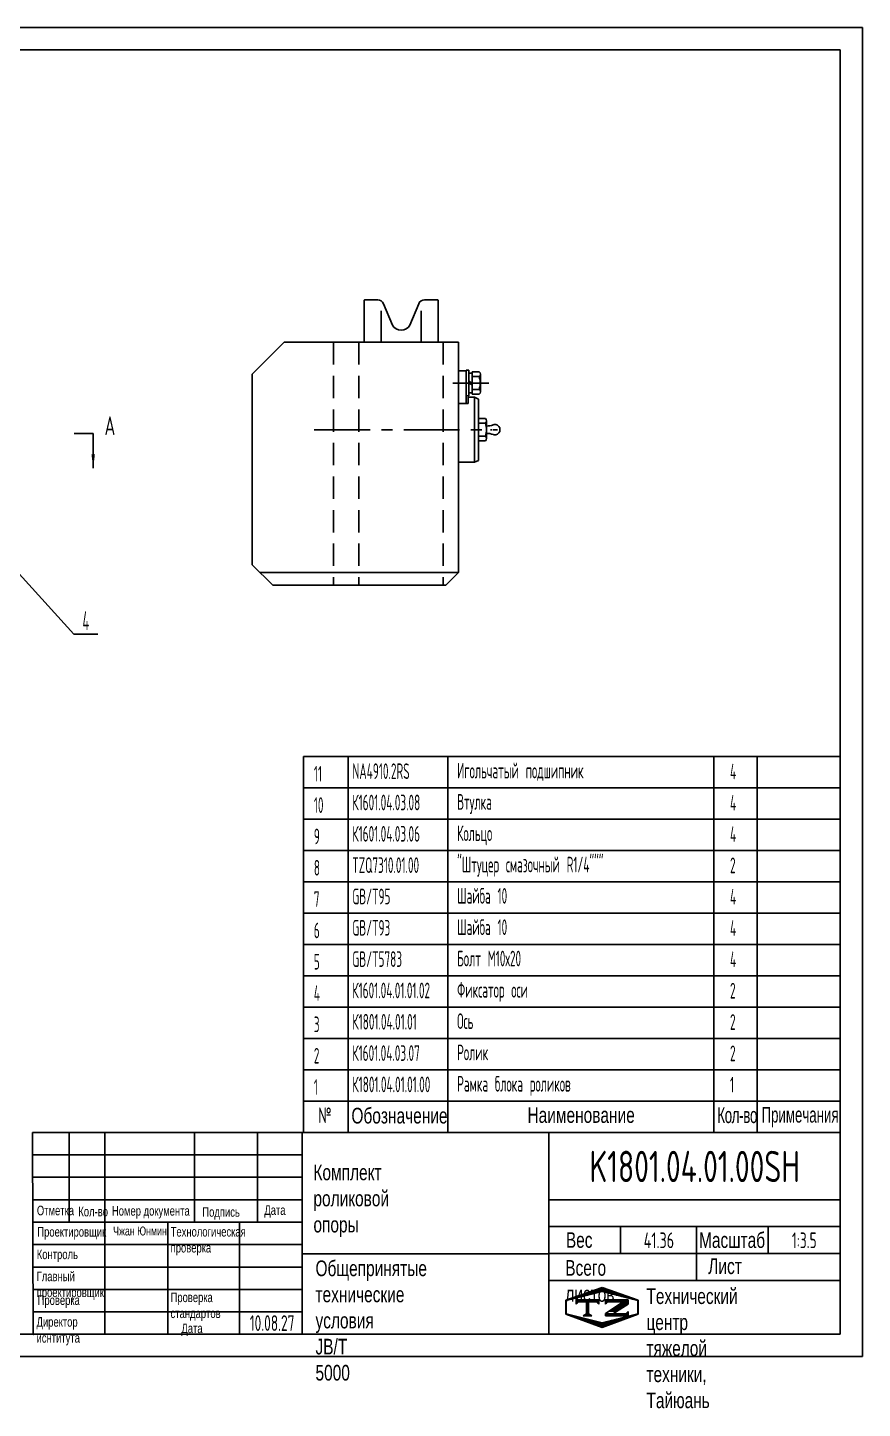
# Model space of a CAD drawing. Header units: millimetres. Extents: x 0 to 1470, y -40 to 1040.
# Drawn here: x 817 to 1470, y -40 to 1040 of the extents above; entities that cross this region are included whole.
import ezdxf
from ezdxf.enums import TextEntityAlignment as Align

# ---------------------------------------------------------------- set-up
doc = ezdxf.new("R2010")
doc.units = ezdxf.units.MM
doc.header["$LTSCALE"] = 35
doc.linetypes.add('F', pattern=[0.75, 0.5, -0.25])
doc.linetypes.add('G', pattern=[2, 1.25, -0.25, 0.25, -0.25])
for name, color, linetype in [('01', 7, 'Continuous'), ('02', 1, 'Continuous'), ('04', 2, 'F'), ('05', 4, 'G'), ('11', 3, 'Continuous'), ('THICK', 7, 'Continuous')]:
    doc.layers.add(name, color=color, linetype=linetype)
doc.styles.add('HZLIB', font='TXT.shx', dxfattribs={"width": 0.5, "height": 12.25})
doc.styles.get("Standard").update_dxf_attribs({"font": 'isocp', "width": 0.707, "bigfont": 'intecad.shx'})

# ---------------------------------------------------------------- blocks, each defined once
blk = doc.blocks.new('*U17')
at = {"layer": '01'}
for points in [[(415, 292), (25, 292)], [(25, 292), (25, 5)], [(415, 5), (415, 292)], [(25, 5), (415, 5)]]:
    blk.add_lwpolyline(points, dxfattribs=at)
at = {"layer": '02'}
for points in [[(420, 297), (0, 297)], [(0, 297), (0, 0)], [(420, 0), (420, 297)], [(0, 0), (420, 0)]]:
    blk.add_lwpolyline(points, dxfattribs=at)
blk = doc.blocks.new('*X34')
at = {"color": 0}
for p, q in [((127.06, 7.8), (132.06, 7.8)), ((127.06, 7.5), (132.06, 7.5)), ((127.06, 7.2), (127.32, 7.2)), ((129.23, 6.3), (131.04, 6.3)), ((129.7, 6.6), (131.51, 6.6)), ((130.16, 6.9), (131.98, 6.9)), ((130.62, 7.2), (132.06, 7.2)), ((127.84, 5.4), (129.64, 5.4)), ((128.3, 5.7), (130.1, 5.7)), ((128.77, 6), (130.57, 6))]:
    blk.add_line(p, q, dxfattribs=at)
blk = doc.blocks.new('*X35')
at = {"color": 0}
for p, q in [((127.06, 4.8), (132.06, 4.8)), ((127.06, 4.5), (132.06, 4.5)), ((131.84, 5.1), (132.06, 5.1))]:
    blk.add_line(p, q, dxfattribs=at)
blk = doc.blocks.new('*X33')
at = {"color": 0}
for p, q in [((122.34, 4.5), (123.72, 4.5)), ((122.82, 4.8), (123.24, 4.8))]:
    blk.add_line(p, q, dxfattribs=at)
blk = doc.blocks.new('*X32')
at = {"color": 0}
for p, q in [((120.53, 7.8), (125.53, 7.8)), ((120.53, 7.5), (125.53, 7.5)), ((120.53, 7.2), (120.79, 7.2)), ((125.27, 7.2), (125.53, 7.2))]:
    blk.add_line(p, q, dxfattribs=at)
blk = doc.blocks.new('*X31')
at = {"color": 0}
for p, q in [((122.38, 9.3), (124.32, 9.3)), ((123.24, 9.6), (125.52, 9.6)), ((124.1, 9.9), (128.52, 9.9)), ((124.97, 10.2), (127.67, 10.2)), ((125.83, 10.5), (126.82, 10.5)), ((127.02, 9.6), (129.37, 9.6)), ((128.22, 9.3), (130.22, 9.3)), ((118.22, 7.8), (118.32, 7.8)), ((118.22, 7.5), (118.27, 7.5)), ((118.22, 7.2), (118.27, 7.2)), ((118.22, 6.9), (118.27, 6.9)), ((118.22, 6.6), (118.27, 6.6)), ((118.22, 6.3), (118.27, 6.3)), ((118.94, 8.1), (119.52, 8.1)), ((119.8, 8.4), (120.72, 8.4)), ((120.66, 8.7), (121.92, 8.7)), ((121.52, 9), (123.12, 9)), ((129.42, 9), (131.07, 9)), ((130.62, 8.7), (131.92, 8.7)), ((131.82, 8.4), (132.77, 8.4)), ((133.02, 8.1), (133.62, 8.1)), ((134.22, 7.8), (134.32, 7.8)), ((134.27, 7.5), (134.32, 7.5)), ((134.27, 7.2), (134.32, 7.2)), ((134.27, 6.9), (134.32, 6.9)), ((134.27, 6.6), (134.32, 6.6)), ((134.27, 6.3), (134.32, 6.3)), ((118.22, 6), (118.27, 6)), ((118.22, 5.7), (118.27, 5.7)), ((118.22, 5.4), (118.27, 5.4)), ((118.22, 5.1), (118.27, 5.1)), ((118.22, 4.8), (118.27, 4.8)), ((118.79, 4.5), (119.42, 4.5)), ((119.61, 4.2), (120.62, 4.2)), ((120.43, 3.9), (121.82, 3.9)), ((121.26, 3.6), (123.02, 3.6)), ((122.08, 3.3), (124.22, 3.3)), ((128.32, 3.3), (130.51, 3.3)), ((129.52, 3.6), (131.32, 3.6)), ((130.72, 3.9), (132.14, 3.9)), ((131.92, 4.2), (132.95, 4.2)), ((133.12, 4.5), (133.76, 4.5)), ((134.27, 6), (134.32, 6)), ((134.27, 5.7), (134.32, 5.7)), ((134.27, 5.4), (134.32, 5.4)), ((134.27, 5.1), (134.32, 5.1)), ((134.27, 4.8), (134.32, 4.8)), ((122.91, 3), (125.42, 3)), ((123.73, 2.7), (128.89, 2.7)), ((124.55, 2.4), (128.07, 2.4)), ((125.38, 2.1), (127.26, 2.1)), ((126.2, 1.8), (126.45, 1.8)), ((127.12, 3), (129.7, 3))]:
    blk.add_line(p, q, dxfattribs=at)

msp = doc.modelspace()

# ---------------------------------------------------------------- linework, layer by layer
for p, q in [((1080, 826.03), (1080, 793.42)), ((1080.49, 826.62), (1090.63, 826.62)), ((1095.26, 823.51), (1102.1, 806.84)), ((1122.72, 823.51), (1115.91, 806.8)), ((1137.49, 826.62), (1127.35, 826.62)), ((1137.98, 826.03), (1137.98, 793.42)), ((1093.42, 818.07), (1093.42, 793.42)), ((1124.56, 818.07), (1124.56, 793.42)), ((992.49, 768.42), (1017.49, 793.42)), ((1017.49, 793.42), (1153.99, 793.42)), ((1159.99, 771.02), (1153.99, 771.02)), ((1159.99, 771.02), (1159.99, 745.62)), ((1008.49, 603.42), (992.49, 619.42)), ((1153.99, 613.42), (998.49, 613.42)), ((1143.99, 603.42), (1153.99, 613.42)), ((1008.49, 603.42), (1143.99, 603.42)), ((1032.5, 469.36), (1032.5, 175.36)), ((1032.5, 469.36), (1452.5, 469.36)), ((1067.5, 469.36), (1067.5, 175.36)), ((1145.46, 469.36), (1145.46, 175.36)), ((1353.62, 469.36), (1353.62, 175.36)), ((1387.51, 469.36), (1387.51, 175.36)), ((1452.5, 469.36), (1452.5, 175.36)), ((1032.5, 444.86), (1452.5, 444.86)), ((1032.5, 420.36), (1452.5, 420.36)), ((1032.5, 395.86), (1452.5, 395.86)), ((1032.5, 371.36), (1452.5, 371.36)), ((1032.5, 346.86), (1452.5, 346.86)), ((1032.5, 322.36), (1452.5, 322.36)), ((1032.5, 297.86), (1452.5, 297.86)), ((1032.5, 273.36), (1452.5, 273.36)), ((1032.5, 248.86), (1452.5, 248.86)), ((1032.5, 224.36), (1452.5, 224.36)), ((1032.5, 199.86), (1452.5, 199.86)), ((1032.5, 175.36), (1452.5, 175.36))]:
    msp.add_line(p, q)
for centre, start, end in [((1090.63, 821.62), 22.17275, 90), ((1127.35, 821.62), 90, 157.82725)]:
    msp.add_arc(centre, 5, start, end)
at = {"layer": '01'}
for p, q in [((1153.99, 793.42), (1153.99, 613.42)), ((992.49, 768.42), (992.49, 619.42)), ((1159.99, 761.52), (1159.99, 771.52)), ((1159.99, 771.52), (1161.99, 771.52)), ((1161.99, 751.52), (1161.99, 771.52)), ((1161.99, 769.22), (1164.59, 769.22)), ((1164.59, 752.73), (1164.59, 770.32)), ((1170.02, 770.32), (1164.59, 770.32)), ((1170.99, 768.42), (1170.99, 754.62)), ((1159.99, 761.52), (1159.99, 751.52)), ((1164.59, 761.52), (1161.99, 763.02)), ((1161.99, 761.52), (1164.59, 760.02)), ((1164.59, 766.52), (1170.02, 766.52)), ((1164.59, 756.52), (1170.02, 756.52)), ((1159.99, 751.52), (1161.99, 751.52)), ((1161.99, 753.82), (1164.59, 753.82)), ((1170.02, 752.73), (1164.59, 752.73)), ((1166.47, 750.4), (1169.47, 749)), ((1174.9, 733.82), (1169.47, 733.82)), ((1169.47, 730.02), (1174.9, 730.02)), ((1175.87, 725.02), (1175.87, 731.92)), ((1175.87, 725.02), (1175.87, 718.12)), ((852.98, 721.91), (867.98, 721.91)), ((1169.47, 720.02), (1174.9, 720.02)), ((1174.9, 716.23), (1169.47, 716.23)), ((1166.47, 699.65), (1169.47, 701.04))]:
    msp.add_line(p, q, dxfattribs=at)
at = {"layer": '01', "color": 7, "linetype": 'Continuous'}
for p, q in [((1161.47, 745.6), (1153.99, 745.6)), ((1161.47, 745.6), (1161.47, 750.4)), ((1166.47, 750.4), (1161.47, 750.4)), ((1166.47, 750.4), (1166.47, 699.65)), ((1169.47, 749), (1169.47, 701.04)), ((1169.47, 749), (1169.47, 701.04)), ((1166.47, 699.65), (1153.99, 699.65))]:
    msp.add_line(p, q, dxfattribs=at)
at = {"layer": '01'}
for centre, radius, start, end in [((1080.49, 826.12), 0.5, 90, 190.52175), ((1137.49, 826.12), 0.5, 349.47825, 90), ((1109.02, 810.86), 8, 210.16438, 329.48616)]:
    msp.add_arc(centre, radius, start, end, dxfattribs=at)
at = {"layer": '01', "color": 7, "linetype": 'Continuous'}
for centre, radius, start, end in [((1168.66, 768.42), 2.33, 305.55467, 54.44533), ((1157.7, 761.52), 13.29, 337.9066, 22.0934), ((1168.66, 754.62), 2.33, 305.55467, 54.44533), ((1173.54, 731.92), 2.33, 305.55467, 54.44533), ((1162.58, 725.02), 13.29, 337.9066, 22.0934), ((1176.32, 739.42), 11.53, 267.75639, 294.05694), ((1182.27, 725.02), 4.07, 242.97749, 117.02251), ((1173.54, 718.12), 2.33, 305.55467, 54.44533), ((1176.32, 710.62), 11.53, 65.94306, 92.24361)]:
    msp.add_arc(centre, radius, start, end, dxfattribs=at)
at = {"layer": '02'}
for p, q in [((688.58, 745.41), (852.93, 565.17)), ((867.98, 721.91), (867.98, 694.91)), ((852.93, 565.17), (871.53, 565.17))]:
    msp.add_line(p, q, dxfattribs=at)
msp.add_lwpolyline([(867.98, 694.91, 0, 2.7, 0), (867.98, 705.71, 0, 0, 0)], format="xyseb", dxfattribs=at)
at = {"layer": '04'}
for p, q in [((1055.99, 793.42), (1055.99, 603.42)), ((1075.99, 793.42), (1075.99, 603.42)), ((1141.99, 793.42), (1141.99, 603.42))]:
    msp.add_line(p, q, dxfattribs=at)
at = {"layer": '05'}
for p, q in [((1149.38, 761.52), (1177.7, 761.52)), ((1040.99, 725.02), (1184.47, 725.02)), ((1179.05, 725.02), (1180.35, 725.02))]:
    msp.add_line(p, q, dxfattribs=at)
at = {"layer": 'THICK'}
for p, q in [((820.57, 175.36), (821.05, 17.5)), ((820.57, 175.36), (1452.5, 175.36)), ((849.1, 175.29), (849.1, 175.36)), ((849.11, 105.2), (849.11, 175.36)), ((877.18, 17.5), (877.18, 175.36)), ((947.34, 105.2), (947.34, 175.36)), ((996.45, 105.2), (996.45, 175.36)), ((1031.53, 17.5), (1031.53, 175.36)), ((1224.48, 17.5), (1224.48, 175.36)), ((1452.5, 17.5), (1452.5, 175.36)), ((821.05, 122.74), (1031.53, 122.74)), ((1224.48, 122.74), (1452.5, 122.74)), ((821.05, 105.2), (1031.53, 105.2)), ((926.29, 17.5), (926.29, 105.2)), ((982.42, 17.5), (982.42, 105.2)), ((1224.48, 101.69), (1452.5, 101.69)), ((1280.6, 80.65), (1280.6, 101.69)), ((1340.24, 59.6), (1340.24, 101.69)), ((1396.37, 80.65), (1396.37, 101.69)), ((1031.53, 80.34), (1224.48, 80.34)), ((1224.48, 80.65), (1452.5, 80.65)), ((1224.48, 59.6), (1452.5, 59.6)), ((821.05, 17.5), (1452.5, 17.5))]:
    msp.add_line(p, q, dxfattribs=at)
at = {"layer": 'THICK', "color": 3}
for p, q in [((821.05, 157.82), (1031.53, 157.82)), ((821.05, 140.28), (1031.53, 140.28)), ((821.05, 87.66), (1031.53, 87.66)), ((821.05, 70.12), (1031.53, 70.12)), ((1237.99, 44.18), (1266.42, 54.09)), ((1266.42, 54.09), (1294.49, 44.18)), ((821.05, 52.58), (1031.53, 52.58)), ((1237.99, 33.15), (1237.99, 44.18)), ((1238.17, 43.96), (1266.24, 50.98)), ((1238.17, 33.44), (1238.17, 43.96)), ((1246.1, 41), (1246.1, 44.51)), ((1246.1, 44.51), (1263.64, 44.51)), ((1263.64, 44.51), (1263.64, 41)), ((1266.24, 50.98), (1294.3, 43.96)), ((1269.01, 44.51), (1269.01, 41)), ((1269.01, 44.51), (1286.55, 44.51)), ((1286.55, 44.51), (1286.55, 41)), ((1294.3, 43.96), (1294.3, 33.44)), ((1294.49, 44.18), (1294.49, 33.15)), ((821.05, 35.04), (1031.53, 35.04)), ((1266.42, 22.8), (1237.99, 33.15)), ((1266.24, 26.42), (1238.17, 33.44)), ((1247.85, 42.76), (1246.1, 41)), ((1261.88, 42.76), (1247.85, 42.76)), ((1254.87, 33.95), (1251.47, 31.81)), ((1254.1, 42.77), (1254.1, 33.15)), ((1254.87, 42.77), (1254.87, 33.15)), ((1254.87, 33.95), (1258.27, 31.81)), ((1255.75, 42.77), (1255.75, 33.15)), ((1263.64, 41), (1261.88, 42.76)), ((1294.3, 33.44), (1266.24, 26.42)), ((1294.49, 33.15), (1266.42, 22.8)), ((1269.01, 41), (1270.76, 42.76)), ((1282.82, 42.76), (1269.01, 33.82)), ((1269.01, 33.82), (1269.01, 31.81)), ((1270.76, 42.76), (1282.82, 42.76)), ((1277.56, 35.28), (1274.88, 33.57)), ((1284.8, 33.57), (1274.88, 33.57)), ((1286.55, 41.04), (1277.56, 35.28)), ((1286.55, 35.32), (1284.8, 33.57)), ((1286.55, 31.81), (1286.55, 35.32)), ((1251.47, 31.81), (1254.87, 31.81)), ((1258.27, 31.81), (1254.87, 31.81)), ((1269.01, 31.81), (1286.55, 31.81))]:
    msp.add_line(p, q, dxfattribs=at)
for p in [(821.05, 35.04), (821.05, 17.5)]:
    msp.add_point(p, dxfattribs=at)

# ---------------------------------------------------------------- block references
at = {"xscale": 3.5, "yscale": 3.5, "zscale": 3.5}
msp.add_blockref('*U17', (0, 0), dxfattribs=at)
at = {"layer": 'THICK', "color": 3, "xscale": 3.508067961049818, "yscale": 3.508067961049647, "zscale": 3.508067961049622}
for name in ['*X31', '*X32', '*X34', '*X33', '*X35']:
    msp.add_blockref(name, (823.27, 16.64), dxfattribs=at)

# ---------------------------------------------------------------- texts
at = {"style": 'HZLIB', "width": 0.5}
for s, p in [('Игольчатый подшипник', (1152.84, 452.27)), ('11', (1040.67, 449.76)), ('NA4910.2RS', (1070.81, 451.8)), ('4', (1366.42, 451.6)), ('10', (1040.67, 425.26)), ('К1601.04.03.08', (1070.81, 427.3)), ('Втулка', (1152.84, 427.77)), ('4', (1366.42, 427.1)), ('9', (1040.67, 400.76)), ('К1601.04.03.06', (1070.81, 402.8)), ('Кольцо', (1152.84, 403.27)), ('4', (1366.42, 402.6)), ('TZQ7310.01.00', (1070.81, 378.3)), ('"Штуцер смазочный R1/4"""', (1152.84, 378.77)), ('2', (1366.42, 378.1)), ('8', (1040.67, 376.26)), ('7', (1040.67, 351.76)), ('GB/T95', (1070.81, 353.8)), ('Шайба 10', (1152.84, 354.27)), ('4', (1366.42, 353.6)), ('6', (1040.67, 327.26)), ('GB/T93', (1070.81, 329.3)), ('Шайба 10', (1152.84, 329.77)), ('4', (1366.42, 329.1)), ('5', (1040.67, 302.76)), ('GB/T5783', (1070.81, 304.8)), ('Болт М10х20', (1152.84, 305.27)), ('4', (1366.42, 304.6)), ('К1601.04.01.01.02', (1070.81, 280.3)), ('Фиксатор оси', (1152.84, 280.77)), ('2', (1366.42, 280.1)), ('4', (1040.67, 278.26)), ('3', (1040.67, 253.76)), ('К1801.04.01.01', (1070.81, 255.8)), ('Ось', (1152.84, 256.27)), ('2', (1366.42, 255.6)), ('2', (1040.67, 229.26)), ('К1601.04.03.07', (1070.81, 231.3)), ('Ролик', (1152.84, 231.77)), ('2', (1366.42, 231.1)), ('1', (1040.67, 204.76)), ('К1801.04.01.01.00', (1070.81, 206.8)), ('Рамка блока роликов', (1152.84, 207.27)), ('1', (1366.42, 206.6))]:
    msp.add_text(s, height=12.25, dxfattribs=at).set_placement(p)
at = {"attachment_point": 1}
for s, insert, char_height in [('{\\Fisocp,intecad|c204;№}', (1044.1, 194.94), 12.25), ('{\\fArial|b0|i0|c204|p34;Обозначение}', (1070.08, 194.62), 12.25), ('{\\fArial|b0|i0|c204|p34;Наименование}', (1207.87, 195.11), 12.25), ('{\\fArial|b0|i0|c204|p34;\\W0.607;\\T0.95;Кол-во}', (1356.5, 194.96), 12.25), ('{\\fArial|b0|i0|c204|p34;\\W0.607;Примечания}', (1391.05, 195.32), 12.25), ('{\\fArial|b0|i0|c204|p34;\\C3;Чжан Юнмин}', (883.59, 101.77), 7)]:
    msp.add_mtext(s, dxfattribs=dict(at, insert=insert, char_height=char_height))
at = {"char_height": 12.25, "attachment_point": 1}
for s, insert, width in [('{\\fArial|b0|i0|c204|p34;\\C3;Комплект роликовой опоры}', (1040.34, 150.27), 0.3235), ('{\\fArial|b0|i0|c204|p34;Общепринятые технические\\Pусловия \\fArial|b0|i0|c0|p34;JB/T 5000}', (1041.96, 75.22), 0.6469), ('{\\fArial|b0|i0|c204|p34;Лист}', (1349.36, 76.86), 0.3235), ('{\\fArial|b0|i0|c204|p34;Всего листов}', (1237.44, 75.57), 0.3235)]:
    msp.add_mtext(s, dxfattribs=dict(at, insert=insert, width=width))
at = {"layer": '01', "attachment_point": 1}
for s, insert, char_height in [('{\\fArial|b0|i0|c204|p34;Отметка}', (823.91, 118.07), 7.4801), ('{\\fArial|b0|i0|c204|p34;Кол-во}', (856.35, 117.21), 7.4801), ('{\\fArial|b0|i0|c204|p34;Номер документа}', (882.63, 117.78), 7.4801), ('{\\fArial|b0|i0|c204|p34;Подпись}', (953.38, 116.92), 7.4801), ('{\\fArial|b0|i0|c204|p34;Дата}', (1001.9, 118.36), 7.4801), ('{\\fArial|b0|i0|c204|p34;Проектировщик}', (824.24, 101.36), 7.4801), ('{\\fArial|b0|i0|c204|p34;Технологическая\\Pпроверка}', (928.59, 101.42), 7.4801), ('{\\fArial|b0|i0|c204|p34;Вес}', (1237.95, 97.34), 12.2175), ('{\\fArial|b0|i0|c204|p34;Контроль}', (823.81, 83.74), 7.4801), ('{\\fArial|b0|i0|c204|p34;Главный\\Pпроектировщик}', (823.75, 66.52), 7.4801), ('{\\fArial|b0|i0|c204|p34;Проверка}', (824.48, 47.92), 7.4801), ('{\\fArial|b0|i0|c204|p34;Проверка\\Pстандартов}', (928.52, 50.14), 7.4801), ('{\\fArial|b0|i0|c204|p34;Директор\\Pиснтитута}', (823.63, 30.93), 7.4801), ('{\\fArial|b0|i0|c204|p34;Дата}', (937.01, 25.93), 7.4801)]:
    msp.add_mtext(s, dxfattribs=dict(at, insert=insert, char_height=char_height))
at = {"layer": '01', "insert": (1301, 53.4), "char_height": 12.2175, "width": 0.5741, "attachment_point": 1}
msp.add_mtext('{\\fArial|b0|i0|c204|p34;Технический центр\\Pтяжелой техники, Тайюань}', dxfattribs=at)
at = {"layer": '05', "insert": (1342.17, 97.28), "char_height": 12.2224, "attachment_point": 1}
msp.add_mtext('{\\fArial|b0|i0|c204|p34;\\C0;Масштаб}', dxfattribs=at)
at = {"layer": '11', "width": 0.707}
msp.add_text('A', height=14.7, dxfattribs=at).set_placement((876.87, 716.39), align=Align.BOTTOM_LEFT)
at = {"layer": '11'}
for s, height, width, p, p2 in [('4', 14.85, 0.543846, (859.61, 568.17), (864.86, 568.17)), ('K1801.04.01.00SH', 24.5, 0.696016, (1256.43, 136.5), (1421.07, 136.5)), ('41.36', 12.25, 0.670426, (1298.84, 84.88), (1322.66, 84.88)), ('1:3.5', 12.25, 0.662654, (1414.79, 84.88), (1434.21, 84.88)), ('10.08.27', 12.25, 0.642055, (990.5, 20.12), (1025.5, 20.12))]:
    msp.add_text(s, height=height, dxfattribs=dict(at, width=width)).set_placement(p, p2, align=Align.FIT)

doc.saveas('drawing.dxf')
